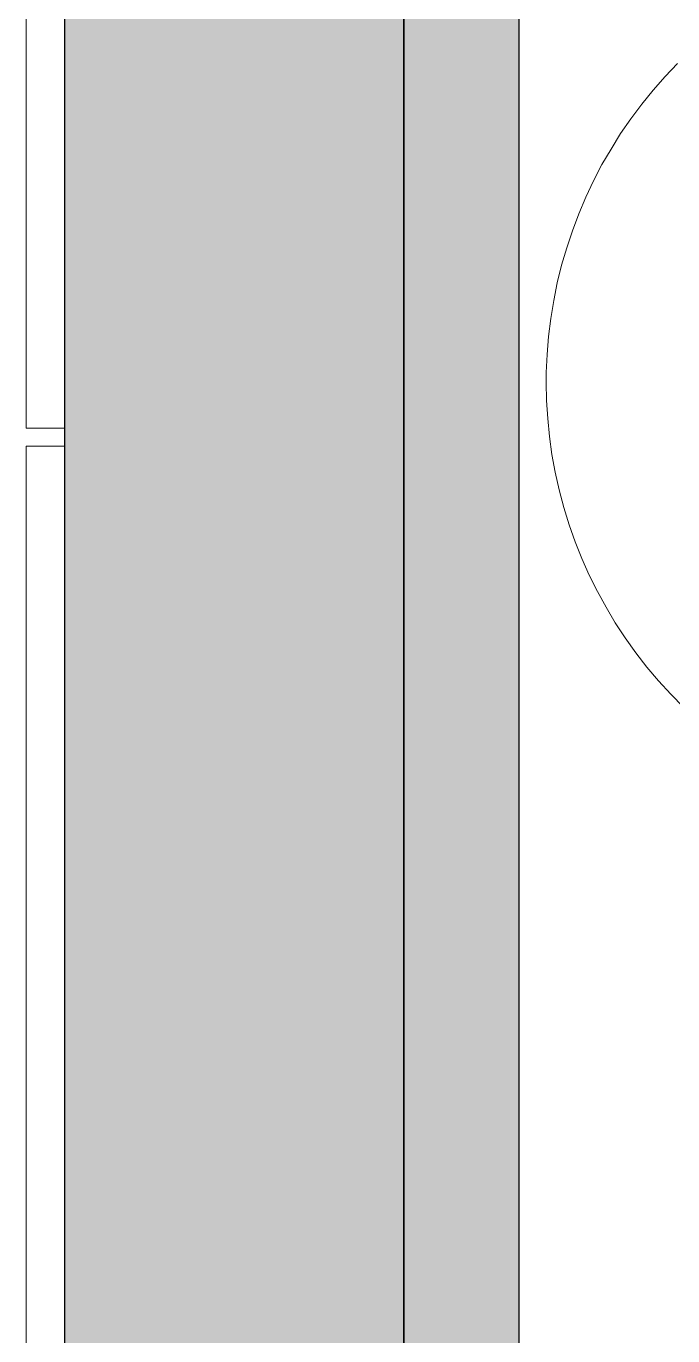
# Model space of a CAD drawing. Header units: millimetres. Extents: x 155927 to 295199, y -4084 to 97293.
# Drawn here: x 156427 to 156999, y 11264 to 12421 of the extents above; entities that cross this region are included whole.
import ezdxf

# ---------------------------------------------------------------- set-up
doc = ezdxf.new("R2010")
doc.units = ezdxf.units.MM
doc.header["$MEASUREMENT"] = 0
for name, color, linetype, lineweight in [('A-GLAZ-CURT', 7, 'CONTINUOUS', 9), ('A-WALL', 7, 'CONTINUOUS', 9), ('A-WALL-PATT', 7, 'CONTINUOUS', 9), ('I-FURN', 8, 'CONTINUOUS', 9), ('I-WALL', 7, 'CONTINUOUS', 9)]:
    doc.layers.add(name, color=color, linetype=linetype, lineweight=lineweight)

msp = doc.modelspace()

# ---------------------------------------------------------------- hatches: boundary and pattern name
at = {"layer": 'A-WALL-PATT'}
h = msp.add_hatch(color=256, dxfattribs=at)
h.paths.add_polyline_path([(156760.8, 9267.6), (156760.8, 13645.6), (156460.8, 13645.6), (156460.8, 9267.6)], flags=0)
h.paths.add_polyline_path([(156536.1, 14969.6), (156760.8, 14969.6), (156760.8, 16290.6), (156460.8, 16290.6), (156460.8, 14969.6)], flags=0)
h.paths.add_polyline_path([(156760.8, 25449.6), (156760.8, 26790.6), (156460.8, 26790.6), (156460.8, 25449.6), (156536.1, 25449.6)], flags=0)
h.paths.add_polyline_path([(156536.1, 28449.6), (156760.8, 28449.6), (156760.8, 34647.6), (156460.8, 34647.6), (156460.8, 28449.6)], flags=0)
msp.add_hatch(color=256, dxfattribs=at).paths.add_polyline_path([(156760.8, 9318.6), (156862.8, 9318.6), (156862.8, 13607.6), (156760.8, 13607.6), (156760.8, 9692.7)], flags=0)

# ---------------------------------------------------------------- linework, layer by layer
at = {"layer": 'A-GLAZ-CURT', "lineweight": 20}
for p, q in [((156426.8, 13549.6), (156426.8, 12065.6)), ((156460.8, 12065.6), (156460.8, 13549.6)), ((156426.8, 12065.6), (156460.8, 12065.6)), ((156426.8, 12049.6), (156426.8, 9297.6)), ((156460.8, 12049.6), (156426.8, 12049.6)), ((156460.8, 9297.6), (156460.8, 12049.6))]:
    msp.add_line(p, q, dxfattribs=at)
at = {"layer": 'A-WALL', "lineweight": 30}
for p, q in [((156760.8, 9267.6), (156760.8, 13607.6)), ((156460.8, 13565.6), (156460.8, 9267.6))]:
    msp.add_line(p, q, dxfattribs=at)
at = {"layer": 'I-FURN'}
for p, q in [((157002.7, 12387.8), (156991.7, 12376.2)), ((156991.7, 12376.2), (156981.1, 12364.2)), ((156981.1, 12364.2), (156971, 12351.8)), ((156971, 12351.8), (156961.4, 12339)), ((156961.4, 12339), (156952.4, 12325.8)), ((156952.4, 12325.8), (156943.9, 12312.2)), ((156943.9, 12312.2), (156935.9, 12298.4)), ((156935.9, 12298.4), (156928.5, 12284.2)), ((156928.5, 12284.2), (156921.7, 12269.7)), ((156921.7, 12269.7), (156915.4, 12255)), ((156915.4, 12255), (156909.7, 12240)), ((156909.7, 12240), (156904.7, 12224.9)), ((156904.7, 12224.9), (156900.2, 12209.5)), ((156900.2, 12209.5), (156896.4, 12194)), ((156896.4, 12194), (156893.2, 12178.3)), ((156893.2, 12178.3), (156890.6, 12162.5)), ((156890.6, 12162.5), (156888.7, 12146.6)), ((156888.7, 12146.6), (156887.4, 12130.7)), ((156887.4, 12130.7), (156886.7, 12114.7)), ((156886.7, 12114.7), (156886.6, 12106)), ((156886.6, 12106), (156886.9, 12090)), ((156886.9, 12090), (156887.9, 12074.1)), ((156887.9, 12074.1), (156889.5, 12058.2)), ((156889.5, 12058.2), (156891.7, 12042.3)), ((156891.7, 12042.3), (156894.6, 12026.6)), ((156894.6, 12026.6), (156898.1, 12011)), ((156898.1, 12011), (156902.2, 11995.5)), ((156902.2, 11995.5), (156906.9, 11980.2)), ((156906.9, 11980.2), (156912.3, 11965.1)), ((156912.3, 11965.1), (156918.2, 11950.3)), ((156918.2, 11950.3), (156924.7, 11935.7)), ((156924.7, 11935.7), (156931.8, 11921.3)), ((156931.8, 11921.3), (156939.5, 11907.3)), ((156939.5, 11907.3), (156947.7, 11893.6)), ((156947.7, 11893.6), (156956.5, 11880.2)), ((156956.5, 11880.2), (156965.8, 11867.2)), ((156965.8, 11867.2), (156975.6, 11854.5)), ((156975.6, 11854.5), (156985.9, 11842.3)), ((156985.9, 11842.3), (156996.7, 11830.5)), ((156996.7, 11830.5), (157007.9, 11819.1))]:
    msp.add_line(p, q, dxfattribs=at)
at = {"layer": 'I-WALL', "lineweight": 30}
for p, q in [((156760.8, 13607.6), (156760.8, 9318.6)), ((156862.8, 9318.6), (156862.8, 13607.6))]:
    msp.add_line(p, q, dxfattribs=at)

doc.saveas('drawing.dxf')
